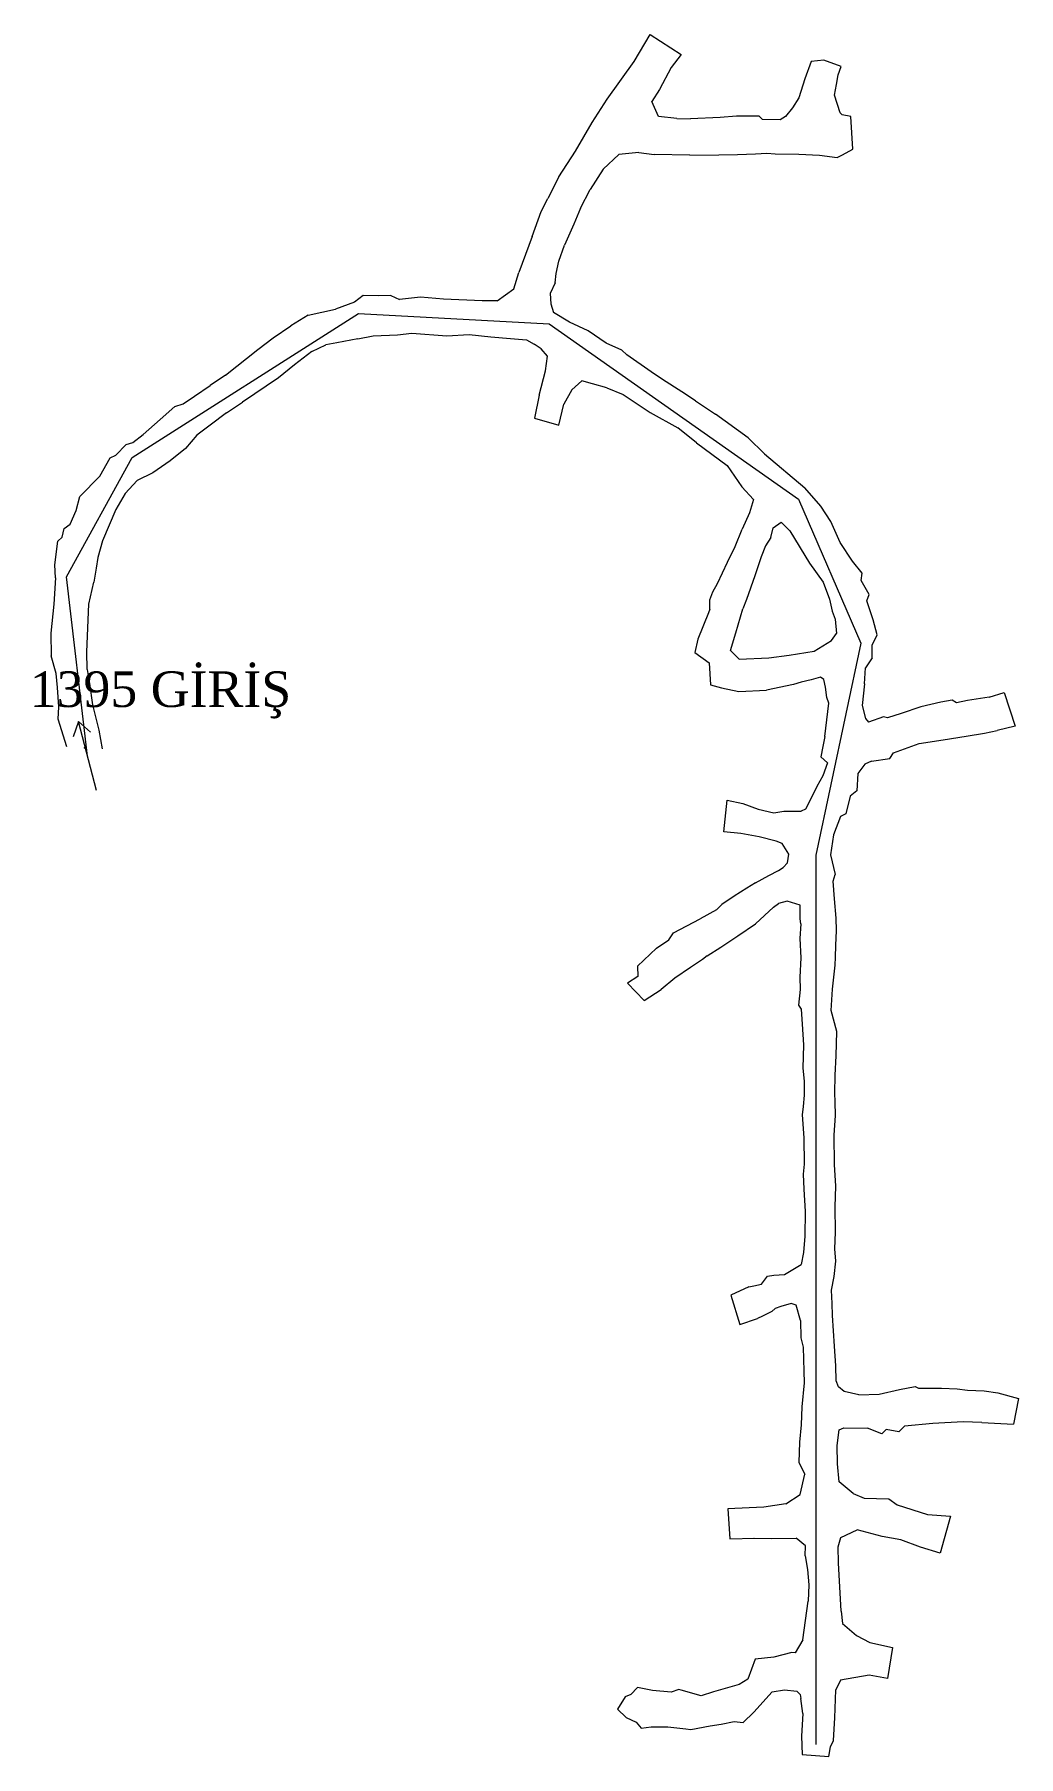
# Model space of a CAD drawing. Header units: metres. Extents: x 539227 to 539365, y 4477618 to 4477860.
import ezdxf

# ---------------------------------------------------------------- set-up
doc = ezdxf.new("R2010")
doc.units = ezdxf.units.M
for name, color, linetype, lineweight in [('GEOFENCE', 3, 'Continuous', 0), ('INIT_COORD', 5, 'Continuous', 0), ('KAT_1395', 1, 'Continuous', 0), ('TEXT_RED', 1, 'Continuous', 0)]:
    doc.layers.add(name, color=color, linetype=linetype, lineweight=lineweight)
doc.styles.get("Standard").update_dxf_attribs({"font": 'times.ttf'})

# ---------------------------------------------------------------- blocks, each defined once
blk = doc.blocks.new('162')
at = {"layer": 'KAT_1395'}
for p, q in [((0, 2.1875, 1435.6234), (0, -2.8125, 1435.6234)), ((0, -2.8125, 1435.6234), (-0.625, -1.875, 1435.6234)), ((0, -2.8125, 1435.6234), (0.625, -1.875, 1435.6234))]:
    blk.add_line(p, q, dxfattribs=at)

msp = doc.modelspace()

# ---------------------------------------------------------------- linework, layer by layer
at = {"layer": 'GEOFENCE'}
for p, q in [((539240.26, 4477800.74), (539272.07, 4477820.97)), ((539272.07, 4477820.97), (539298.83, 4477819.5)), ((539298.83, 4477819.5), (539333.82, 4477794.9)), ((539231.06, 4477784), (539240.26, 4477800.74)), ((539333.82, 4477794.9), (539342.56, 4477774.67)), ((539234, 4477758.82, 2871.25), (539231.06, 4477784)), ((539342.56, 4477774.67), (539336.24, 4477744.9)), ((539336.24, 4477744.9), (539336.24, 4477620.07))]:
    msp.add_line(p, q, dxfattribs=at)
at = {"layer": 'INIT_COORD'}
msp.add_point((539233.58, 4477759.99, 1410.14), dxfattribs=at)
at = {"layer": 'KAT_1395'}
for p, q in [((539310.73, 4477856.34, 1396.34), (539313, 4477860.14, 1396.16)), ((539313, 4477860.14, 1396.16), (539317.37, 4477857.33, 1396.3)), ((539306.97, 4477851.04, 1396.77), (539310.73, 4477856.34, 1396.34)), ((539315.93, 4477855.49, 1396.4), (539314.3, 4477852.39, 1396.31)), ((539317.37, 4477857.33, 1396.3), (539315.93, 4477855.49, 1396.4)), ((539335.62, 4477856.32, 1396.6), (539334.73, 4477853.89, 1396.6)), ((539337.39, 4477856.54, 1396.6), (539335.62, 4477856.32, 1396.6)), ((539339.83, 4477855.62, 1396.6), (539337.39, 4477856.54, 1396.6)), ((539339.4, 4477854.46, 1396.6), (539339.83, 4477855.62, 1396.6)), ((539334.73, 4477853.89, 1396.6), (539333.87, 4477851.26, 1396.6)), ((539338.9, 4477851.62, 1396.6), (539339.15, 4477853.12, 1396.6)), ((539339.15, 4477853.12, 1396.6), (539339.4, 4477854.46, 1396.6)), ((539304.84, 4477847.77, 1396.7), (539306.97, 4477851.04, 1396.77)), ((539314.3, 4477852.39, 1396.31), (539313.25, 4477850.71, 1396.36)), ((539314.16, 4477848.6, 1396.58), (539313.25, 4477850.71, 1396.36)), ((539333.87, 4477851.26, 1396.6), (539332.98, 4477849.84, 1396.6)), ((539339.69, 4477849.15, 1396.6), (539338.9, 4477851.62, 1396.6)), ((539316.73, 4477848.34, 1396.6), (539314.16, 4477848.6, 1396.58)), ((539316.73, 4477848.34, 1396.6), (539318.64, 4477848.28, 1396.47)), ((539322.82, 4477848.46, 1396.52), (539318.64, 4477848.28, 1396.47)), ((539325.1, 4477848.64, 1396.48), (539322.82, 4477848.46, 1396.52)), ((539328.29, 4477848.67, 1396.5), (539325.1, 4477848.64, 1396.48)), ((539328.79, 4477848.2, 1396.5), (539328.29, 4477848.67, 1396.5)), ((539331.27, 4477848.13, 1396.5), (539328.79, 4477848.2, 1396.5)), ((539332.01, 4477848.61, 1396.6), (539331.27, 4477848.13, 1396.5)), ((539332.98, 4477849.84, 1396.6), (539332.01, 4477848.61, 1396.6)), ((539339.95, 4477848.83, 1397.15), (539339.69, 4477849.15, 1396.6)), ((539341.19, 4477848.62, 1397.28), (539339.95, 4477848.83, 1397.15)), ((539341.44, 4477844.01, 1396.76), (539341.19, 4477848.62, 1397.28)), ((539302.52, 4477843.73, 1396.75), (539304.84, 4477847.77, 1396.7)), ((539300.2, 4477840.13, 1396.64), (539302.52, 4477843.73, 1396.75)), ((539308.62, 4477843.3, 1396.56), (539306.4, 4477841.2, 1396.67)), ((539311.4, 4477843.56, 1396.47), (539308.62, 4477843.3, 1396.56)), ((539311.4, 4477843.56, 1396.47), (539313.57, 4477843.27, 1396.45)), ((539318.59, 4477843.19, 1396.51), (539313.57, 4477843.27, 1396.45)), ((539318.59, 4477843.19, 1396.51), (539322.65, 4477843.22, 1396.45)), ((539322.65, 4477843.22, 1396.45), (539325.26, 4477843.27, 1396.43)), ((539325.26, 4477843.27, 1396.43), (539327.8, 4477843.37, 1396.51)), ((539327.8, 4477843.37, 1396.51), (539329.39, 4477843.46, 1396.5)), ((539329.39, 4477843.46, 1396.5), (539330.56, 4477843.38, 1396.5)), ((539330.56, 4477843.38, 1396.5), (539333.87, 4477843.31, 1396.5)), ((539333.87, 4477843.31, 1396.5), (539336.79, 4477843.17, 1396.5)), ((539336.79, 4477843.17, 1396.5), (539339.24, 4477842.84, 1396.76)), ((539339.24, 4477842.84, 1396.76), (539340, 4477843.25, 1396.73)), ((539340, 4477843.25, 1396.73), (539341.44, 4477844.01, 1396.76)), ((539306.4, 4477841.2, 1396.67), (539304.58, 4477838.39, 1396.72)), ((539300.2, 4477840.13, 1396.64), (539298.65, 4477837.12, 1396.18)), ((539303.22, 4477835.76, 1396.18), (539304.58, 4477838.39, 1396.72)), ((539297.7, 4477835.27, 1396.18), (539298.65, 4477837.12, 1396.18)), ((539303.22, 4477835.76, 1396.18), (539302.26, 4477833.52, 1396.18)), ((539296.41, 4477831.79, 1396.18), (539297.7, 4477835.27, 1396.18)), ((539302.26, 4477833.52, 1396.18), (539300.97, 4477830.55, 1396.18)), ((539296.41, 4477831.79, 1396.18), (539294.54, 4477826.73, 1396.19)), ((539300.18, 4477828.29, 1396.18), (539300.97, 4477830.55, 1396.18)), ((539293.87, 4477824.4, 1396.19), (539294.54, 4477826.73, 1396.19)), ((539299.67, 4477825.26, 1396.19), (539299.78, 4477826.58, 1396.18)), ((539299.78, 4477826.58, 1396.18), (539300.18, 4477828.29, 1396.18)), ((539291.51, 4477822.73, 1396.23), (539293.87, 4477824.4, 1396.19)), ((539299.67, 4477825.26, 1396.19), (539298.95, 4477823.75, 1396.19)), ((539298.95, 4477823.75, 1396.19), (539299.05, 4477822.31, 1396.19)), ((539264.98, 4477820.72, 1399.77), (539268.82, 4477821.58, 1398.52)), ((539271.49, 4477822.54, 1397.93), (539268.82, 4477821.58, 1398.52)), ((539272.71, 4477823.47, 1397.9), (539271.49, 4477822.54, 1397.93)), ((539274.89, 4477823.44, 1397.92), (539272.71, 4477823.47, 1397.9)), ((539276.61, 4477823.5, 1397.92), (539274.89, 4477823.44, 1397.92)), ((539276.61, 4477823.5, 1397.92), (539277.81, 4477822.91, 1397.83)), ((539280.75, 4477823.24, 1396.9), (539277.81, 4477822.91, 1397.83)), ((539283.99, 4477822.98, 1396.86), (539280.75, 4477823.24, 1396.9)), ((539289.41, 4477822.75, 1396.38), (539283.99, 4477822.98, 1396.86)), ((539291.51, 4477822.73, 1396.23), (539289.41, 4477822.75, 1396.38)), ((539299.05, 4477822.31, 1396.19), (539299.45, 4477821.1, 1396.23)), ((539260.08, 4477817.54, 1399.77), (539262.53, 4477819.23, 1399.77)), ((539264.98, 4477820.72, 1399.77), (539262.53, 4477819.23, 1399.77)), ((539301.67, 4477819.74, 1396.11), (539299.45, 4477821.1, 1396.23)), ((539304.28, 4477818.54, 1396.14), (539301.67, 4477819.74, 1396.11)), ((539257.94, 4477815.89, 1400.03), (539260.08, 4477817.54, 1399.77)), ((539265.49, 4477815.61, 1399.77), (539267.46, 4477816.54, 1399.77)), ((539269, 4477816.84, 1398.77), (539267.46, 4477816.54, 1399.77)), ((539271.98, 4477817.4, 1398.53), (539269, 4477816.84, 1398.77)), ((539271.98, 4477817.4, 1398.53), (539274.1, 4477817.82, 1397.93)), ((539274.1, 4477817.82, 1397.93), (539277.54, 4477817.96, 1397.83)), ((539277.54, 4477817.96, 1397.83), (539279.55, 4477818.2, 1397.61)), ((539279.55, 4477818.2, 1397.61), (539284.44, 4477817.84, 1396.7)), ((539284.44, 4477817.84, 1396.7), (539287.57, 4477817.99, 1396.7)), ((539287.57, 4477817.99, 1396.7), (539290.63, 4477817.7, 1396.37)), ((539290.63, 4477817.7, 1396.37), (539293.37, 4477817.44, 1396.22)), ((539293.37, 4477817.44, 1396.22), (539295.64, 4477817.27, 1395.99)), ((539295.64, 4477817.27, 1395.99), (539296.71, 4477816.64, 1396.19)), ((539297.69, 4477816, 1396.18), (539296.71, 4477816.64, 1396.19)), ((539306.82, 4477816.81, 1396.21), (539304.28, 4477818.54, 1396.14)), ((539309.04, 4477815.83, 1396.21), (539306.82, 4477816.81, 1396.21)), ((539253.38, 4477812.28, 1401.35), (539257.94, 4477815.89, 1400.03)), ((539265.49, 4477815.61, 1399.77), (539263.05, 4477813.76, 1399.53)), ((539298.59, 4477814.99, 1396.18), (539297.69, 4477816, 1396.18)), ((539298.32, 4477812.93, 1396.18), (539298.59, 4477814.99, 1396.18)), ((539309.74, 4477815.16, 1396.19), (539309.04, 4477815.83, 1396.21)), ((539313.13, 4477812.75, 1396.19), (539309.74, 4477815.16, 1396.19)), ((539253.38, 4477812.28, 1401.35), (539251.21, 4477810.84, 1401.6)), ((539260.82, 4477811.95, 1399.98), (539255.79, 4477808.51, 1401.21)), ((539263.05, 4477813.76, 1399.53), (539260.82, 4477811.95, 1399.98)), ((539297.4, 4477809.51, 1396.18), (539298.32, 4477812.93, 1396.18)), ((539314.72, 4477811.7, 1396.19), (539313.13, 4477812.75, 1396.19)), ((539317.45, 4477809.95, 1396.18), (539314.72, 4477811.7, 1396.19)), ((539247.46, 4477808.3, 1402.32), (539249.04, 4477809.35, 1401.87)), ((539249.04, 4477809.35, 1401.87), (539251.21, 4477810.84, 1401.6)), ((539297.4, 4477809.51, 1396.18), (539296.74, 4477806.27, 1396.18)), ((539301.99, 4477810.23, 1396.18), (539300.88, 4477808.22, 1396.18)), ((539303.39, 4477811.49, 1396.18), (539301.99, 4477810.23, 1396.18)), ((539304.92, 4477811.08, 1396.18), (539303.39, 4477811.49, 1396.18)), ((539306.91, 4477810.53, 1396.19), (539304.92, 4477811.08, 1396.18)), ((539306.91, 4477810.53, 1396.19), (539309.21, 4477809.6, 1396.18)), ((539309.21, 4477809.6, 1396.18), (539313, 4477807.08, 1396.18)), ((539319.36, 4477808.69, 1396.18), (539317.45, 4477809.95, 1396.18)), ((539244.22, 4477806.1, 1402.64), (539246.29, 4477807.89, 1402.32)), ((539246.29, 4477807.89, 1402.32), (539247.46, 4477808.3, 1402.32)), ((539253.5, 4477807, 1401.61), (539251.22, 4477805.29, 1402.32)), ((539253.5, 4477807, 1401.61), (539255.79, 4477808.51, 1401.21)), ((539300.18, 4477805.29, 1396.18), (539300.88, 4477808.22, 1396.18)), ((539313, 4477807.08, 1396.18), (539316.87, 4477804.9, 1396.18)), ((539319.36, 4477808.69, 1396.18), (539322.15, 4477806.82, 1396.18)), ((539326.76, 4477803.49, 1396.66), (539322.15, 4477806.82, 1396.18)), ((539244.22, 4477806.1, 1402.64), (539241.83, 4477803.96, 1403.28)), ((539251.22, 4477805.29, 1402.32), (539249.34, 4477803.88, 1402.32)), ((539296.74, 4477806.27, 1396.18), (539300.18, 4477805.29, 1396.18)), ((539319.5, 4477802.82, 1396.18), (539316.87, 4477804.9, 1396.18)), ((539237.97, 4477801.05, 1404.08), (539239.43, 4477802.59, 1403.74)), ((539239.43, 4477802.59, 1403.74), (539240.35, 4477802.84, 1403.52)), ((539240.35, 4477802.84, 1403.52), (539241.83, 4477803.96, 1403.28)), ((539247.76, 4477801.99, 1402.32), (539245.63, 4477800.26, 1403.43)), ((539249.34, 4477803.88, 1402.32), (539247.76, 4477801.99, 1402.32)), ((539319.5, 4477802.82, 1396.18), (539323.82, 4477799.64, 1396.59)), ((539326.76, 4477803.49, 1396.66), (539329.07, 4477801.28, 1396.75)), ((539235.73, 4477798.13, 1404.41), (539237.2, 4477800.7, 1404.06)), ((539237.2, 4477800.7, 1404.06), (539237.97, 4477801.05, 1404.08)), ((539245.63, 4477800.26, 1403.43), (539243.16, 4477798.6, 1403.91)), ((539323.82, 4477799.64, 1396.59), (539325.87, 4477796.64, 1396.64)), ((539329.07, 4477801.28, 1396.75), (539334.73, 4477796.48, 1396.77)), ((539232.94, 4477795.26, 1404.77), (539235.73, 4477798.13, 1404.41)), ((539241, 4477797.51, 1404.31), (539239.3, 4477795.68, 1404.63)), ((539243.16, 4477798.6, 1403.91), (539241, 4477797.51, 1404.31)), ((539232.43, 4477793.29, 1404.94), (539232.94, 4477795.26, 1404.77)), ((539239.3, 4477795.68, 1404.63), (539238, 4477793.42, 1404.87)), ((539325.87, 4477796.64, 1396.64), (539327.51, 4477794.83, 1396.8)), ((539327.51, 4477794.83, 1396.8), (539326.95, 4477792.97, 1396.81)), ((539336.98, 4477793.9, 1396.79), (539334.73, 4477796.48, 1396.77)), ((539231.58, 4477791.4, 1405.12), (539232.43, 4477793.29, 1404.94)), ((539238, 4477793.42, 1404.87), (539236.12, 4477789.06, 1405.3)), ((539326.95, 4477792.97, 1396.81), (539325.9, 4477790.7, 1396.69)), ((539338.37, 4477791.74, 1396.79), (539336.98, 4477793.9, 1396.79)), ((539230.43, 4477789.58, 1405.32), (539230.72, 4477790.78, 1405.29)), ((539230.72, 4477790.78, 1405.29), (539231.58, 4477791.4, 1405.12)), ((539324.93, 4477788.23, 1396.01), (539325.9, 4477790.7, 1396.69)), ((539329.95, 4477789.53, 1396.59), (539330.25, 4477790.86, 1396.45)), ((539330.25, 4477790.86, 1396.45), (539331.38, 4477791.66, 1396.94)), ((539331.38, 4477791.66, 1396.94), (539332.63, 4477790.46, 1396.92)), ((539332.63, 4477790.46, 1396.92), (539335.36, 4477785.89, 1396.91)), ((539339.67, 4477788.83, 1396.93), (539338.37, 4477791.74, 1396.79)), ((539229.4, 4477785.68, 1405.96), (539229.84, 4477788.99, 1405.45)), ((539229.84, 4477788.99, 1405.45), (539230.43, 4477789.58, 1405.32)), ((539236.12, 4477789.06, 1405.3), (539235.45, 4477786.7, 1405.8)), ((539323.85, 4477786.03, 1395.62), (539324.93, 4477788.23, 1396.01)), ((539329.21, 4477788.34, 1396.07), (539328.56, 4477786.81, 1395.93)), ((539329.95, 4477789.53, 1396.59), (539329.21, 4477788.34, 1396.07)), ((539341.39, 4477786.17, 1396.98), (539339.67, 4477788.83, 1396.93)), ((539229.52, 4477783.83, 1406.35), (539229.4, 4477785.68, 1405.96)), ((539235.23, 4477785.21, 1406.05), (539234.91, 4477783.25, 1406.23)), ((539235.45, 4477786.7, 1405.8), (539235.23, 4477785.21, 1406.05)), ((539322.47, 4477783.06, 1395.16), (539323.85, 4477786.03, 1395.62)), ((539328.56, 4477786.81, 1395.93), (539327.68, 4477784.12, 1395.49)), ((539335.36, 4477785.89, 1396.91), (539337.27, 4477783.22, 1396.97)), ((539342.78, 4477784.52, 1397.11), (539341.39, 4477786.17, 1396.98)), ((539229.52, 4477783.83, 1406.35), (539229.3, 4477780.15, 1406.71)), ((539234.21, 4477780.17, 1406.61), (539234.91, 4477783.25, 1406.23)), ((539321.82, 4477781.88, 1394.73), (539322.47, 4477783.06, 1395.16)), ((539327.68, 4477784.12, 1395.49), (539326.52, 4477780.83, 1395.11)), ((539337.27, 4477783.22, 1396.97), (539338.18, 4477780.84, 1396.97)), ((539342.63, 4477783.48, 1397.1), (539342.78, 4477784.52, 1397.11)), ((539343.74, 4477781.5, 1396.97), (539342.63, 4477783.48, 1397.1)), ((539229.3, 4477780.15, 1406.71), (539228.84, 4477776.07, 1407.11)), ((539233.89, 4477773.48, 1407.5), (539234.21, 4477780.17, 1406.61)), ((539321.38, 4477780.77, 1394.47), (539321.82, 4477781.88, 1394.73)), ((539321.38, 4477779.43, 1394.35), (539321.38, 4477780.77, 1394.47)), ((539326.52, 4477780.83, 1395.11), (539326.01, 4477779.5, 1394.68)), ((539338.18, 4477780.84, 1396.97), (539338.53, 4477779.18, 1396.97)), ((539343.4, 4477780.62, 1396.97), (539343.74, 4477781.5, 1396.97)), ((539344.31, 4477777.97, 1399.65), (539343.4, 4477780.62, 1396.97)), ((539321.2, 4477778.95, 1394.28), (539319.71, 4477775.22, 1394.05)), ((539321.38, 4477779.43, 1394.35), (539321.2, 4477778.95, 1394.28)), ((539325.02, 4477776.11, 1394.25), (539326.01, 4477779.5, 1394.68)), ((539338.53, 4477779.18, 1396.97), (539338.95, 4477778.07, 1397.08)), ((539338.95, 4477778.07, 1397.08), (539339.14, 4477776.05, 1397.01)), ((539344.87, 4477775.85, 1396.97), (539344.31, 4477777.97, 1399.65)), ((539228.84, 4477776.07, 1407.11), (539228.89, 4477772.89, 1408.37)), ((539324.3, 4477773.67, 1394.24), (539325.02, 4477776.11, 1394.25)), ((539338.44, 4477775.06, 1397.07), (539339.14, 4477776.05, 1397.01)), ((539344.18, 4477774.41, 1396.97), (539344.87, 4477775.85, 1396.97)), ((539229.61, 4477770.43, 1408.28), (539228.89, 4477772.89, 1408.37)), ((539233.94, 4477770.97, 1407.9), (539233.89, 4477773.48, 1407.5)), ((539319.71, 4477775.22, 1394.05), (539319.25, 4477773.36, 1394.16)), ((539319.25, 4477773.36, 1394.16), (539321.27, 4477771.92, 1394.1)), ((539325.51, 4477772.42, 1394.94), (539324.3, 4477773.67, 1394.24)), ((539329.68, 4477772.64, 1395.89), (539332.5, 4477772.98, 1396.26)), ((539332.5, 4477772.98, 1396.26), (539336.01, 4477773.55, 1397.01)), ((539336.01, 4477773.55, 1397.01), (539338.44, 4477775.06, 1397.07)), ((539344.18, 4477772.63, 1396.97), (539344.18, 4477774.41, 1396.97)), ((539233.94, 4477770.97, 1407.9), (539234.29, 4477769.03, 1408.49)), ((539321.27, 4477771.92, 1394.1), (539321.47, 4477768.85, 1394.19)), ((539325.51, 4477772.42, 1394.94), (539329.68, 4477772.64, 1395.89)), ((539343.1, 4477768.97, 1397.02), (539343.25, 4477771.21, 1396.97)), ((539344.18, 4477772.63, 1396.97), (539343.25, 4477771.21, 1396.97)), ((539229.81, 4477768.45, 1408.45), (539229.61, 4477770.43, 1408.28)), ((539230, 4477765.74, 1408.72), (539229.81, 4477768.45, 1408.45)), ((539234.29, 4477769.03, 1408.49), (539234.73, 4477766.01, 1408.92)), ((539321.47, 4477768.85, 1394.19), (539323.01, 4477768.42, 1394.42)), ((539323.01, 4477768.42, 1394.42), (539325.45, 4477767.9, 1394.78)), ((539325.45, 4477767.9, 1394.78), (539329.31, 4477768.1, 1395.49)), ((539333.12, 4477768.86, 1395.85), (539329.31, 4477768.1, 1395.49)), ((539334.22, 4477769.19, 1396.19), (539333.12, 4477768.86, 1395.85)), ((539335.61, 4477769.52, 1396.54), (539334.22, 4477769.19, 1396.19)), ((539336.89, 4477769.92, 1396.96), (539335.61, 4477769.52, 1396.54)), ((539337.38, 4477769.57, 1397.09), (539336.89, 4477769.92, 1396.96)), ((539337.63, 4477768.5, 1397.25), (539337.38, 4477769.57, 1397.09)), ((539337.78, 4477767.07, 1397.1), (539337.63, 4477768.5, 1397.25)), ((539343.1, 4477768.97, 1397.02), (539342.75, 4477765.94, 1397.02)), ((539229.9, 4477764.03, 1409.05), (539230, 4477765.74, 1408.72)), ((539234.73, 4477766.01, 1408.92), (539235.58, 4477762.45, 1409.61)), ((539337.5, 4477761.56, 1397.1), (539338.06, 4477766.24, 1397.1)), ((539338.06, 4477766.24, 1397.1), (539337.78, 4477767.07, 1397.1)), ((539342.75, 4477765.94, 1397.02), (539343.22, 4477764.09, 1397.07)), ((539351, 4477765.75, 1398.43), (539348.24, 4477764.78, 1398.15)), ((539353.81, 4477766.39, 1398.95), (539351, 4477765.75, 1398.43)), ((539355.38, 4477766.69, 1399.42), (539353.81, 4477766.39, 1398.95)), ((539356, 4477766.32, 1399.52), (539355.38, 4477766.69, 1399.42)), ((539357.56, 4477766.62, 1399.78), (539356, 4477766.32, 1399.52)), ((539360.61, 4477767.08, 1400.46), (539357.56, 4477766.62, 1399.78)), ((539360.61, 4477767.08, 1400.46), (539362.69, 4477767.73, 1400.26)), ((539362.69, 4477767.73, 1400.26), (539364.25, 4477763.03, 1400.26)), ((539231.1, 4477760.14, 1409.96), (539229.9, 4477764.03, 1409.05)), ((539343.22, 4477764.09, 1397.07), (539343.65, 4477763.6, 1397.27)), ((539345.76, 4477764.35, 1397.67), (539343.65, 4477763.6, 1397.27)), ((539346.3, 4477764.19, 1397.78), (539345.76, 4477764.35, 1397.67)), ((539348.24, 4477764.78, 1398.15), (539346.3, 4477764.19, 1397.78)), ((539235.58, 4477762.45, 1409.61), (539236.06, 4477759.83, 1410.33)), ((539337.5, 4477761.56, 1397.1), (539337.26, 4477760.15, 1397.04)), ((539350.75, 4477760.58, 1398.26), (539354.11, 4477761.11, 1398.79)), ((539354.11, 4477761.11, 1398.79), (539357.36, 4477761.61, 1399.44)), ((539357.36, 4477761.61, 1399.44), (539359.94, 4477762.02, 1399.91)), ((539359.94, 4477762.02, 1399.91), (539361.73, 4477762.4, 1400.26)), ((539364.25, 4477763.03, 1400.26), (539361.73, 4477762.4, 1400.26)), ((539337.26, 4477760.15, 1397.04), (539336.95, 4477758.71, 1397.04)), ((539336.95, 4477758.71, 1397.04), (539337.88, 4477757.87, 1397.04)), ((539344.09, 4477758.12, 1397.12), (539346.65, 4477758.5, 1397.6)), ((539346.65, 4477758.5, 1397.6), (539347.17, 4477759.28, 1397.65)), ((539347.17, 4477759.28, 1397.65), (539350.75, 4477760.58, 1398.26)), ((539337.24, 4477756.03, 1397.04), (539336.38, 4477754.54, 1397.04)), ((539337.88, 4477757.87, 1397.04), (539337.24, 4477756.03, 1397.04)), ((539342.13, 4477756.38, 1397.02), (539342.01, 4477753.94, 1397.02)), ((539343.15, 4477757.67, 1397.11), (539342.13, 4477756.38, 1397.02)), ((539344.09, 4477758.12, 1397.12), (539343.15, 4477757.67, 1397.11)), ((539335.95, 4477753.56, 1397.24), (539334.81, 4477751.39, 1397.13)), ((539336.38, 4477754.54, 1397.04), (539335.95, 4477753.56, 1397.24)), ((539342.01, 4477753.94, 1397.02), (539341.09, 4477753.21, 1397.03)), ((539323.35, 4477748.19, 1397.89), (539323.8, 4477752.65, 1397.91)), ((539323.8, 4477752.65, 1397.91), (539326, 4477752.15, 1397.77)), ((539326, 4477752.15, 1397.77), (539328.16, 4477751.35, 1397.59)), ((539328.16, 4477751.35, 1397.59), (539330.34, 4477750.86, 1397.23)), ((539334.81, 4477751.39, 1397.13), (539334.18, 4477751.09, 1397.18)), ((539341.09, 4477753.21, 1397.03), (539340.45, 4477750.74, 1397.02)), ((539330.34, 4477750.86, 1397.23), (539331.76, 4477751.08, 1397.12)), ((539331.76, 4477751.08, 1397.12), (539334.18, 4477751.09, 1397.18)), ((539339.73, 4477750.34, 1397.08), (539338.76, 4477747.76, 1397.05)), ((539340.45, 4477750.74, 1397.02), (539339.73, 4477750.34, 1397.08)), ((539325.74, 4477747.96, 1397.48), (539323.35, 4477748.19, 1397.89)), ((539328.28, 4477747.51, 1397.44), (539325.74, 4477747.96, 1397.48)), ((539330.67, 4477746.9, 1397.15), (539328.28, 4477747.51, 1397.44)), ((539331.55, 4477746.57, 1397.12), (539330.67, 4477746.9, 1397.15)), ((539332.48, 4477745.04, 1397.23), (539331.55, 4477746.57, 1397.12)), ((539338.76, 4477747.76, 1397.05), (539338.32, 4477744.98, 1397.17)), ((539332.26, 4477743.85, 1397.26), (539332.48, 4477745.04, 1397.23)), ((539338.32, 4477744.98, 1397.17), (539338.95, 4477742.2, 1397.31)), ((539327.77, 4477741.02, 1397.69), (539329.65, 4477742.04, 1397.51)), ((539329.65, 4477742.04, 1397.51), (539331, 4477742.74, 1397.51)), ((539331, 4477742.74, 1397.51), (539331.69, 4477743.17, 1397.44)), ((539331.69, 4477743.17, 1397.44), (539332.26, 4477743.85, 1397.26)), ((539338.67, 4477741.28, 1397.37), (539338.95, 4477742.2, 1397.31)), ((539324.79, 4477739.15, 1397.11), (539323.05, 4477738.01, 1396.91)), ((539326.56, 4477740.29, 1397.57), (539324.79, 4477739.15, 1397.11)), ((539327.77, 4477741.02, 1397.69), (539326.56, 4477740.29, 1397.57)), ((539338.86, 4477738.79, 1397.21), (539338.67, 4477741.28, 1397.37)), ((539322.31, 4477737.22, 1396.89), (539320.03, 4477736, 1396.47)), ((539323.05, 4477738.01, 1396.91), (539322.31, 4477737.22, 1396.89)), ((539327.78, 4477735.29, 1397.15), (539330.3, 4477737.6, 1397.42)), ((539330.3, 4477737.6, 1397.42), (539331, 4477738.12, 1397.47)), ((539332.21, 4477738.44, 1397.44), (539331, 4477738.12, 1397.47)), ((539334.08, 4477737.91, 1397.5), (539332.21, 4477738.44, 1397.44)), ((539334.05, 4477735.97, 1397.46), (539334.08, 4477737.91, 1397.5)), ((539339.1, 4477736.05, 1397.25), (539338.86, 4477738.79, 1397.21)), ((539316.26, 4477734, 1395.78), (539320.03, 4477736, 1396.47)), ((539325.3, 4477733.59, 1396.77), (539327.78, 4477735.29, 1397.15)), ((539334.16, 4477735.26, 1397.33), (539333.99, 4477733.22, 1397.25)), ((539334.16, 4477735.26, 1397.33), (539334.05, 4477735.97, 1397.46)), ((539339.07, 4477732.25, 1397.25), (539339.15, 4477734.33, 1397.25)), ((539339.15, 4477734.33, 1397.25), (539339.1, 4477736.05, 1397.25)), ((539313.91, 4477731.87, 1395.42), (539311.2, 4477729.34, 1395.72)), ((539313.91, 4477731.87, 1395.42), (539315.61, 4477733.05, 1395.66)), ((539315.61, 4477733.05, 1395.66), (539316.26, 4477734, 1395.78)), ((539321, 4477730.79, 1396.47), (539322.91, 4477732.02, 1396.67)), ((539322.91, 4477732.02, 1396.67), (539325.3, 4477733.59, 1396.77)), ((539333.99, 4477733.22, 1397.25), (539334.17, 4477730.5, 1397.25)), ((539339.02, 4477730.6, 1397.25), (539339.07, 4477732.25, 1397.25)), ((539320.36, 4477730.28, 1396.21), (539318.67, 4477729.13, 1395.89)), ((539321, 4477730.79, 1396.47), (539320.36, 4477730.28, 1396.21)), ((539334.17, 4477730.5, 1397.25), (539334.03, 4477727.77, 1397.01)), ((539338.62, 4477726.12, 1397.12), (539338.98, 4477729.46, 1396.9)), ((539338.98, 4477729.46, 1396.9), (539339.02, 4477730.6, 1397.25)), ((539311.27, 4477727.89, 1395.72), (539309.82, 4477726.96, 1395.72)), ((539309.82, 4477726.96, 1395.72), (539312.15, 4477724.51, 1395.72)), ((539311.2, 4477729.34, 1395.72), (539311.27, 4477727.89, 1395.72)), ((539316.48, 4477727.67, 1395.53), (539314.56, 4477726.07, 1395.56)), ((539318.67, 4477729.13, 1395.89), (539316.48, 4477727.67, 1395.53)), ((539334.03, 4477727.77, 1397.01), (539334.06, 4477726.07, 1397.05)), ((539312.15, 4477724.51, 1395.72), (539314.56, 4477726.07, 1395.56)), ((539334.06, 4477726.07, 1397.05), (539333.82, 4477723.87, 1396.91)), ((539338.41, 4477723.12, 1396.71), (539338.62, 4477726.12, 1397.12)), ((539333.82, 4477723.87, 1396.91), (539334.21, 4477723.28, 1396.66)), ((539334.21, 4477723.28, 1396.66), (539334.35, 4477721.21, 1396.45)), ((539339.19, 4477720.17, 1396.32), (539338.41, 4477723.12, 1396.71)), ((539334.35, 4477721.21, 1396.45), (539334.54, 4477718.31, 1396.03)), ((539339.12, 4477716.74, 1395.82), (539339.19, 4477720.17, 1396.32)), ((539334.54, 4477718.31, 1396.03), (539334.44, 4477714.99, 1395.47)), ((539334.44, 4477714.99, 1395.47), (539334.6, 4477713.19, 1395.18)), ((539338.97, 4477714.01, 1395.41), (539339.12, 4477716.74, 1395.82)), ((539334.6, 4477713.19, 1395.18), (539334.6, 4477711.24, 1395.12)), ((539338.92, 4477711.51, 1395.09), (539338.97, 4477714.01, 1395.41)), ((539334.6, 4477711.24, 1395.12), (539334.48, 4477709.62, 1395.02)), ((539338.96, 4477710.27, 1395.04), (539338.92, 4477711.51, 1395.09)), ((539339.02, 4477708.35, 1394.68), (539338.96, 4477710.27, 1395.04)), ((539334.48, 4477709.62, 1395.02), (539334.34, 4477708.44, 1394.76)), ((539334.34, 4477708.44, 1394.76), (539334.58, 4477705.25, 1394.3)), ((539338.84, 4477705.6, 1394.2), (539339.02, 4477708.35, 1394.68)), ((539334.58, 4477705.25, 1394.3), (539334.64, 4477701.55, 1394.12)), ((539338.88, 4477701.51, 1393.99), (539338.84, 4477705.6, 1394.2)), ((539334.64, 4477701.55, 1394.12), (539334.49, 4477700.13, 1393.73)), ((539339.06, 4477698.46, 1393.63), (539338.88, 4477701.51, 1393.99)), ((539334.49, 4477700.13, 1393.73), (539334.59, 4477698.04, 1393.51)), ((539334.59, 4477698.04, 1393.51), (539334.78, 4477694.9, 1393.16)), ((539338.97, 4477695.55, 1393.2), (539339.06, 4477698.46, 1393.63)), ((539339.01, 4477691.98, 1392.75), (539338.97, 4477695.55, 1393.2)), ((539334.78, 4477694.9, 1393.16), (539334.73, 4477691.43, 1392.71)), ((539334.73, 4477691.43, 1392.71), (539334.52, 4477689.12, 1392.26)), ((539338.94, 4477689.67, 1392.46), (539339.01, 4477691.98, 1392.75)), ((539334.52, 4477689.12, 1392.26), (539334.21, 4477687.44, 1392.27)), ((539339.05, 4477687.93, 1392.74), (539338.94, 4477689.67, 1392.46)), ((539329.49, 4477685.79, 1391.5), (539330.38, 4477685.94, 1391.8)), ((539330.38, 4477685.94, 1391.8), (539331.88, 4477686.06, 1392)), ((539331.88, 4477686.06, 1392), (539334.21, 4477687.44, 1392.27)), ((539338.81, 4477685.78, 1392.08), (539339.05, 4477687.93, 1392.74)), ((539326.86, 4477684.31, 1390), (539324.34, 4477683.12, 1389.5)), ((539326.86, 4477684.31, 1390), (539327.57, 4477684.47, 1390.75)), ((539327.57, 4477684.47, 1390.75), (539328.64, 4477684.7, 1391)), ((539328.64, 4477684.7, 1391), (539329.49, 4477685.79, 1391.5)), ((539338.47, 4477683.84, 1392.09), (539338.81, 4477685.78, 1392.08)), ((539338.57, 4477681.96, 1392.11), (539338.47, 4477683.84, 1392.09)), ((539324.34, 4477683.12, 1389.5), (539325.58, 4477679.03, 1389.5)), ((539330.54, 4477681.28, 1391.5), (539330.08, 4477680.85, 1391)), ((539331.35, 4477681.55, 1391.8), (539330.54, 4477681.28, 1391.5)), ((539332.81, 4477681.99, 1392), (539331.35, 4477681.55, 1391.8)), ((539333.48, 4477681.74, 1392.04), (539332.81, 4477681.99, 1392)), ((539334.1, 4477679.6, 1392.12), (539333.48, 4477681.74, 1392.04)), ((539338.6, 4477680.29, 1392.4), (539338.57, 4477681.96, 1392.11)), ((539325.58, 4477679.03, 1389.5), (539328.09, 4477679.89, 1390)), ((539328.79, 4477680.19, 1390.75), (539328.09, 4477679.89, 1390)), ((539330.08, 4477680.85, 1391), (539328.79, 4477680.19, 1390.75)), ((539334.1, 4477679.6, 1392.12), (539334.13, 4477677.17, 1392.45)), ((539338.9, 4477675.99, 1392.35), (539338.6, 4477680.29, 1392.4)), ((539334.13, 4477677.17, 1392.45), (539334.49, 4477675.82, 1392.42)), ((539334.49, 4477675.82, 1392.42), (539334.59, 4477672.46, 1392.61)), ((539339.05, 4477673.21, 1392.63), (539338.9, 4477675.99, 1392.35)), ((539334.59, 4477672.46, 1392.61), (539334.61, 4477670.85, 1392.82)), ((539339.11, 4477671.13, 1392.63), (539339.05, 4477673.21, 1392.63)), ((539334.61, 4477670.85, 1392.82), (539334.27, 4477667.46, 1392.69)), ((539339.42, 4477670.28, 1392.63), (539339.11, 4477671.13, 1392.63)), ((539340.23, 4477669.62, 1392.63), (539339.42, 4477670.28, 1392.63)), ((539342.31, 4477669.14, 1392.63), (539340.23, 4477669.62, 1392.63)), ((539342.31, 4477669.14, 1392.63), (539345.16, 4477669.26, 1392.63)), ((539345.16, 4477669.26, 1392.63), (539348, 4477669.91, 1393.07)), ((539348, 4477669.91, 1393.07), (539350.2, 4477670.31, 1393.07)), ((539350.2, 4477670.31, 1393.07), (539350.68, 4477670.08, 1393.07)), ((539350.68, 4477670.08, 1393.07), (539353.88, 4477670.1, 1393.15)), ((539353.88, 4477670.1, 1393.15), (539356.11, 4477670.01, 1393.26)), ((539356.11, 4477670.01, 1393.26), (539357.55, 4477669.82, 1393.41)), ((539357.55, 4477669.82, 1393.41), (539359.9, 4477669.7, 1393.48)), ((539359.9, 4477669.7, 1393.48), (539361.81, 4477669.45, 1393.54)), ((539361.81, 4477669.45, 1393.54), (539364.72, 4477668.64, 1393.45)), ((539334.27, 4477667.46, 1392.69), (539334.18, 4477664.93, 1392.69)), ((539364.72, 4477668.64, 1393.45), (539364.01, 4477665.01, 1393.45)), ((539334.18, 4477664.93, 1392.69), (539333.97, 4477662.49, 1392.56)), ((539339.27, 4477662.04, 1392.63), (539339.52, 4477664.24, 1392.63)), ((539339.52, 4477664.24, 1392.63), (539340.19, 4477664.54, 1392.63)), ((539340.19, 4477664.54, 1392.63), (539343.52, 4477664.46, 1392.63)), ((539345.52, 4477663.67, 1392.63), (539343.52, 4477664.46, 1392.63)), ((539346.15, 4477664.3, 1392.63), (539345.52, 4477663.67, 1392.63)), ((539347.9, 4477663.96, 1392.63), (539346.15, 4477664.3, 1392.63)), ((539348.69, 4477664.77, 1393.07), (539347.9, 4477663.96, 1392.63)), ((539352.66, 4477665.12, 1393.07), (539348.69, 4477664.77, 1393.07)), ((539356.95, 4477665.34, 1393.26), (539352.66, 4477665.12, 1393.07)), ((539359.58, 4477665.28, 1393.4), (539356.95, 4477665.34, 1393.26)), ((539359.58, 4477665.28, 1393.4), (539364.01, 4477665.01, 1393.45)), ((539333.97, 4477662.49, 1392.56), (539333.88, 4477659.67, 1392.76)), ((539339.29, 4477659.47, 1392.63), (539339.27, 4477662.04, 1392.63)), ((539333.88, 4477659.67, 1392.76), (539334.73, 4477658.01, 1392.75)), ((539339.54, 4477656.94, 1392.73), (539339.29, 4477659.47, 1392.63)), ((539334.04, 4477655.18, 1393.4), (539334.73, 4477658.01, 1392.75)), ((539341.51, 4477655.3, 1392.8), (539339.54, 4477656.94, 1392.73)), ((539332.04, 4477653.85, 1393.4), (539334.04, 4477655.18, 1393.4)), ((539341.51, 4477655.3, 1392.8), (539343.05, 4477654.63, 1393)), ((539343.05, 4477654.63, 1393), (539346.49, 4477654.55, 1393)), ((539346.49, 4477654.55, 1393), (539347.68, 4477653.71, 1393)), ((539326.92, 4477653.3, 1393.4), (539323.92, 4477653.16, 1393.4)), ((539323.92, 4477653.16, 1393.4), (539324.18, 4477648.93, 1393.4)), ((539328.95, 4477653.36, 1393.4), (539326.92, 4477653.3, 1393.4)), ((539332.04, 4477653.85, 1393.4), (539328.95, 4477653.36, 1393.4)), ((539347.68, 4477653.71, 1393), (539351.93, 4477652.37, 1393)), ((539351.93, 4477652.37, 1393), (539355.14, 4477652.14, 1393)), ((539355.14, 4477652.14, 1393), (539353.69, 4477646.93, 1393)), ((539339.78, 4477649.13, 1393.2), (539342.04, 4477650.19, 1392.86)), ((539345.57, 4477649.27, 1393), (539342.04, 4477650.19, 1392.86)), ((539324.18, 4477648.93, 1393.4), (539327.68, 4477649.01, 1425.28)), ((539327.55, 4477649.01, 1393.4), (539330.08, 4477649, 1393.4)), ((539330.08, 4477649, 1393.4), (539333.49, 4477649.01, 1393.4)), ((539334.79, 4477647.97, 1393.4), (539333.49, 4477649.01, 1393.4)), ((539334.78, 4477646.57, 1393.39), (539334.79, 4477647.97, 1393.4)), ((539339.41, 4477647.83, 1393.48), (539339.78, 4477649.13, 1393.2)), ((539339.45, 4477645.58, 1393.39), (539339.41, 4477647.83, 1393.48)), ((539348.2, 4477648.78, 1393), (539345.57, 4477649.27, 1393)), ((539350.95, 4477647.78, 1393), (539348.2, 4477648.78, 1393)), ((539353.69, 4477646.93, 1393), (539350.95, 4477647.78, 1393)), ((539334.78, 4477646.57, 1393.39), (539335.07, 4477644.62, 1393.39)), ((539339.81, 4477638.78, 1393.7), (539339.45, 4477645.58, 1393.39)), ((539335.07, 4477644.62, 1393.39), (539335.26, 4477642.47, 1393.39)), ((539335.26, 4477642.47, 1393.39), (539335.2, 4477640.19, 1393.59)), ((539334.45, 4477634.75, 1393.7), (539335.2, 4477640.19, 1393.59)), ((539339.81, 4477638.78, 1393.7), (539340.02, 4477637.04, 1393.7)), ((539340.02, 4477637.04, 1393.7), (539341.96, 4477635.35, 1393.7)), ((539341.96, 4477635.35, 1393.7), (539343.84, 4477634.36, 1393.7)), ((539332.88, 4477632.98, 1393.71), (539330.37, 4477632.3, 1393.84)), ((539333.36, 4477632.91, 1393.7), (539332.88, 4477632.98, 1393.71)), ((539334.45, 4477634.75, 1393.7), (539333.36, 4477632.91, 1393.7)), ((539343.84, 4477634.36, 1393.7), (539347.04, 4477633.69, 1393.7)), ((539347.04, 4477633.69, 1393.7), (539346.34, 4477629.31, 1393.7)), ((539327.75, 4477632.05, 1393.7), (539326.72, 4477629.23, 1394.14)), ((539330.37, 4477632.3, 1393.84), (539327.75, 4477632.05, 1393.7)), ((539311.21, 4477628.08, 1394.62), (539310.27, 4477627.1, 1394.7)), ((539313.31, 4477627.62, 1394.4), (539311.21, 4477628.08, 1394.62)), ((539325.51, 4477628.48, 1394.09), (539321.9, 4477627.46, 1394.29)), ((539326.72, 4477629.23, 1394.14), (539325.51, 4477628.48, 1394.09)), ((539339.7, 4477629.08, 1393.7), (539339.07, 4477627.75, 1393.71)), ((539343.75, 4477629.81, 1393.7), (539339.7, 4477629.08, 1393.7)), ((539346.34, 4477629.31, 1393.7), (539343.75, 4477629.81, 1393.7)), ((539309.47, 4477626.76, 1394.74), (539308.43, 4477625, 1394.77)), ((539310.27, 4477627.1, 1394.7), (539309.47, 4477626.76, 1394.74)), ((539315.95, 4477627.42, 1394.4), (539313.31, 4477627.62, 1394.4)), ((539317.03, 4477627.79, 1394.4), (539315.95, 4477627.42, 1394.4)), ((539317.34, 4477627.68, 1394.35), (539317.03, 4477627.79, 1394.4)), ((539320.16, 4477626.88, 1394.44), (539317.34, 4477627.68, 1394.35)), ((539321.9, 4477627.46, 1394.29), (539320.16, 4477626.88, 1394.44)), ((539327.54, 4477624.61, 1394.02), (539330.13, 4477627.46, 1393.9)), ((539330.13, 4477627.46, 1393.9), (539331.87, 4477627.72, 1393.75)), ((539331.87, 4477627.72, 1393.75), (539333.57, 4477627.55, 1393.7)), ((539333.57, 4477627.55, 1393.7), (539334.05, 4477627.1, 1393.76)), ((539334.05, 4477627.1, 1393.76), (539334.15, 4477626.5, 1393.7)), ((539334.43, 4477624.42, 1393.66), (539334.15, 4477626.5, 1393.7)), ((539338.94, 4477623.81, 1393.6), (539339.07, 4477627.75, 1393.71)), ((539308.43, 4477625, 1394.77), (539309.64, 4477623.84, 1394.72)), ((539309.64, 4477623.84, 1394.72), (539311.05, 4477623.18, 1394.62)), ((539311.05, 4477623.18, 1394.62), (539311.72, 4477622.35, 1394.6)), ((539322.98, 4477622.92, 1394.35), (539324.8, 4477623.28, 1394.3)), ((539324.8, 4477623.28, 1394.3), (539326.05, 4477623.14, 1394.15)), ((539326.05, 4477623.14, 1394.15), (539327.54, 4477624.61, 1394.02)), ((539334.43, 4477624.42, 1393.66), (539334.26, 4477621.25, 1393.66)), ((539338.74, 4477620.64, 1393.66), (539338.94, 4477623.81, 1393.6)), ((539311.72, 4477622.35, 1394.6), (539313.13, 4477622.56, 1394.4)), ((539313.13, 4477622.56, 1394.4), (539315.49, 4477622.54, 1394.4)), ((539315.49, 4477622.54, 1394.4), (539318.01, 4477622.28, 1394.31)), ((539318.01, 4477622.28, 1394.31), (539318.72, 4477622.19, 1394.4)), ((539318.72, 4477622.19, 1394.4), (539321.4, 4477622.68, 1394.38)), ((539321.4, 4477622.68, 1394.38), (539322.98, 4477622.92, 1394.35)), ((539334.26, 4477621.25, 1393.66), (539334.32, 4477618.65, 1393.66)), ((539338.31, 4477619.74, 1393.66), (539338.74, 4477620.64, 1393.66)), ((539334.32, 4477618.65, 1393.66), (539338.07, 4477618.37, 1393.66)), ((539338.07, 4477618.37, 1393.66), (539338.31, 4477619.74, 1393.66))]:
    msp.add_line(p, q, dxfattribs=at)

# ---------------------------------------------------------------- block references
at = {"layer": 'KAT_1395', "xscale": 2, "yscale": 2, "rotation": 194.6108451531241}
msp.add_blockref('162', (539234.16, 4477758.22, 1435.62), dxfattribs=at)

# ---------------------------------------------------------------- texts
at = {"layer": 'TEXT_RED'}
msp.add_text('1395 GİRİŞ', height=5, dxfattribs=at).set_placement((539225.89, 4477765.72))

doc.saveas('drawing.dxf')
